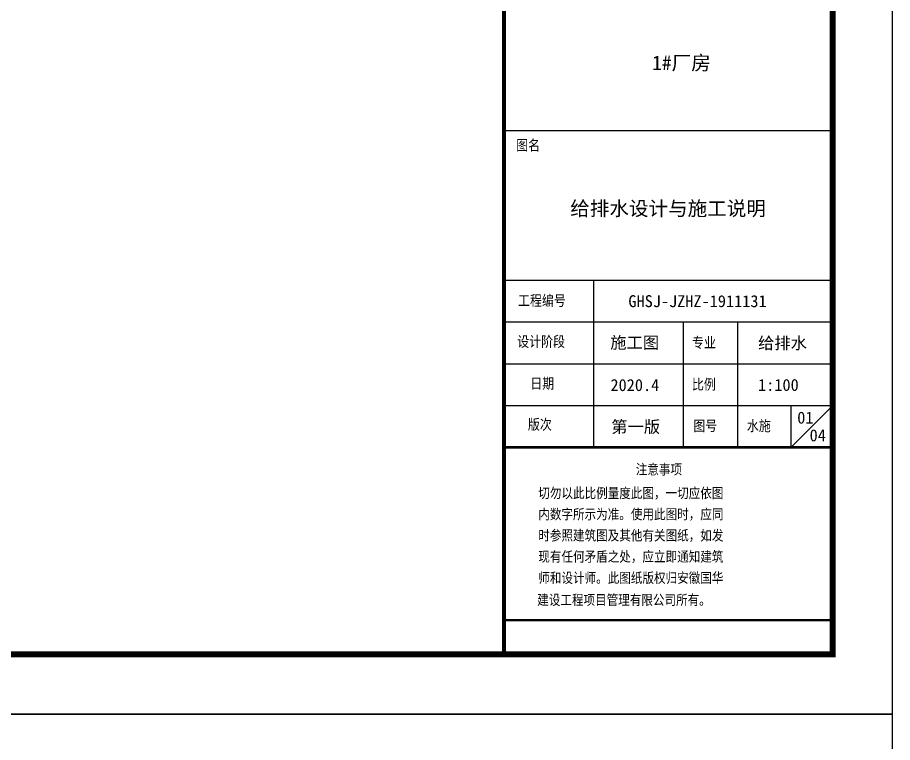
# Model space of a CAD drawing. Extents: x -409572 to -157272, y 600795 to 878326.
# Drawn here: x -349913 to -335272, y 835851 to 847983 of the extents above; entities that cross this region are included whole.
import ezdxf

# ---------------------------------------------------------------- set-up
doc = ezdxf.new("R2010")
doc.units = 0
doc.header["$LTSCALE"] = 1000
doc.header["$MEASUREMENT"] = 0
for name, color, linetype in [('1', 1, 'CONTINUOUS'), ('PP-PM-TK', 7, 'CONTINUOUS'), ('PUB_TEXT', 7, 'CONTINUOUS'), ('PUB_TITLE', 4, 'CONTINUOUS'), ('TWT_TITLE', 7, 'CONTINUOUS')]:
    doc.layers.add(name, color=color, linetype=linetype)
doc.styles.add('-黑体', font='simhei.ttf', dxfattribs={"width": 0.8})
doc.styles.add('TQ', font='txt.shx', dxfattribs={"width": 0.8, "bigfont": 'hztxt.shx'})

msp = doc.modelspace()

# ---------------------------------------------------------------- linework, layer by layer
at = {"layer": '1'}
msp.add_line((-341772, 846089.8), (-336272, 846089.8), dxfattribs=at)
at = {"layer": '1', "color": 4}
for p, q in [((-341772, 843589.8), (-336272, 843589.8)), ((-340272.5, 843589.8), (-340272.5, 840789.8)), ((-341772, 842889.8), (-336272, 842889.8)), ((-338772, 842889.8), (-338772, 840789.8)), ((-337867.7, 842889.8), (-337867.7, 840789.8)), ((-341772, 842189.8), (-336272, 842189.8)), ((-341772, 841489.8), (-336272, 841489.8)), ((-336272, 841489.8), (-336972, 840789.8)), ((-336972, 841489.8), (-336972, 840789.8))]:
    msp.add_line(p, q, dxfattribs=at)
at = {"layer": '1', "color": 4, "const_width": 40}
msp.add_lwpolyline([(-341772, 840789.8), (-336272, 840789.8)], dxfattribs=at)
at = {"layer": 'PP-PM-TK', "color": 4}
for points, const_width in [([(-341772, 877325.7), (-341772, 837325.7)], 70), ([(-341772, 837897.4), (-336272, 837897.4)], 40)]:
    msp.add_lwpolyline(points, dxfattribs=dict(at, const_width=const_width))
at = {"layer": 'TWT_TITLE', "color": 4}
for points in [[(-409572, 836325.7), (-335272, 836325.7), (-335272, 878325.7), (-409572, 878325.7)], [(-409572, 794325.7), (-335272, 794325.7), (-335272, 836325.7), (-409572, 836325.7)]]:
    msp.add_lwpolyline(points, close=True, dxfattribs=at)
at = {"layer": 'TWT_TITLE', "color": 4, "const_width": 100}
msp.add_lwpolyline([(-407072, 837325.7), (-336272, 837325.7), (-336272, 877325.7), (-407072, 877325.7)], close=True, dxfattribs=at)

# ---------------------------------------------------------------- texts
at = {"layer": 'PUB_TEXT', "color": 2, "style": 'TQ'}
for s, height, p in [('图名', 200, (-341568.8, 845737.8)), ('工程编号', 200, (-341538.1, 843139.2)), ('设计阶段', 200, (-341551.6, 842453)), ('专业', 200, (-338627.2, 842436.1)), ('日期', 200, (-341333.3, 841753)), ('比例', 200, (-338627.2, 841736.1)), ('版次', 200, (-341372.7, 841066.4)), ('图号', 200, (-338604.7, 841043.6)), ('水施', 200, (-337709.1, 841042.8)), ('注意事项', 193.6, (-339568.5, 840317.3)), ('切勿以此比例量度此图，一切应依图', 193.6, (-341198.8, 839921.5)), ('内数字所示为准。使用此图时，应同', 193.6, (-341198.8, 839567.6)), ('时参照建筑图及其他有关图纸，如发', 193.6, (-341198.8, 839212.7)), ('现有任何矛盾之处，应立即通知建筑', 193.6, (-341198.8, 838857.8)), ('师和设计师。此图纸版权归安徽国华', 193.6, (-341198.8, 838502.8)), ('建设工程项目管理有限公司所有。', 193.6, (-341216.8, 838133.7))]:
    msp.add_text(s, height=height, dxfattribs=at).set_placement(p)
at = {"layer": 'PUB_TITLE', "color": 255, "style": '-黑体'}
for s, height, p in [('1#厂房', 240, (-339294.3, 847104.4)), ('GHSJ-JZHZ-1911131', 200, (-339691, 843136)), ('施工图', 200, (-339995.3, 842443)), ('给排水', 200, (-337521.6, 842434.1)), ('2020.4', 200, (-339991.5, 841732.1)), ('1:100', 200, (-337521.6, 841734.1)), ('01', 200, (-336866.4, 841187.3)), ('第一版', 200, (-339978.7, 841034.7)), ('04', 200, (-336659.2, 840890.7))]:
    msp.add_text(s, height=height, dxfattribs=at).set_placement(p)
at = {"layer": 'PUB_TITLE', "color": 6, "style": '-黑体'}
msp.add_text('给排水设计与施工说明', height=240, dxfattribs=at).set_placement((-340664, 844667.5))

doc.saveas('drawing.dxf')
